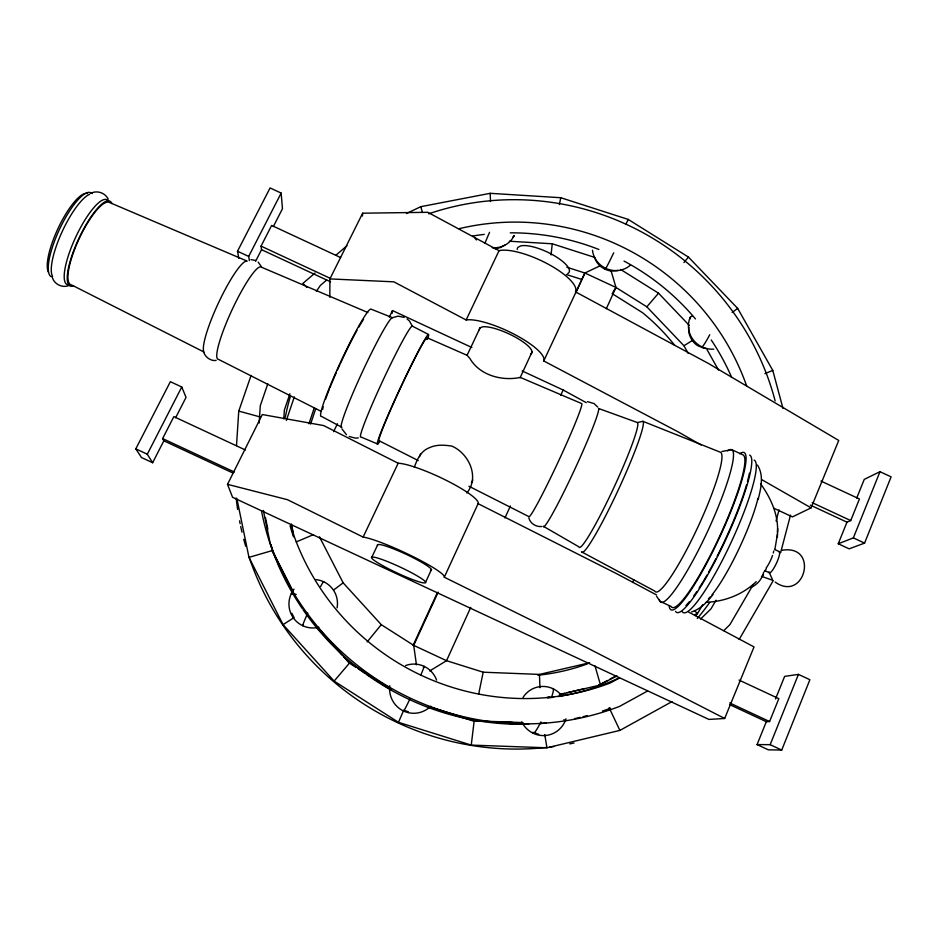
<?xml version="1.0" encoding="UTF-8"?>
<svg xmlns="http://www.w3.org/2000/svg" width="938" height="938" viewBox="0 0 938 938"><rect width="100%" height="100%" fill="white"/><g stroke="black" fill="none" stroke-linecap="round" stroke-linejoin="round"><path stroke-width="1.41" d="M329.824 297.287L329.906 278.914L362.654 213.196L427.81 212.305L499.039 250.681A44.86 13.765 25.1 0 1 547.991 264.082A44.86 13.765 25.1 0 1 575.51 291.87L708.272 363.381L838.748 440.45L811.089 507.857L792.458 516.897L773.897 508.255M466.843 492.966C479.951 477.079 468.836 453.453 451.882 446.089C444.424 445.022 436.639 444.331 429.592 447.637C420.986 450.756 417.398 458.987 414.315 467.183M774.847 549.586L777.485 533.933M777.532 532.35C778.505 514.669 770.649 497.75 760.542 483.703M777.379 537.275L777.649 528.411M283.827 418.887L284.343 410.152L289.901 393.761M259.193 422.956L260.272 405.802L267.799 383.818M236.505 445.597L238.756 411.102L251.067 375.481M362.478 216.033L362.654 213.196M403.68 710.394L403.61 711.039A24.623 0.809 -65.4 0 0 409.777 699.267M688.949 327.256C687.073 335.312 694.706 346.849 702.163 347.013A22.981 2.392 -64.4 0 0 709.738 334.737M551.04 254.937L552.259 243.786L509.357 241.218M533.019 732.168L533.394 733.364A24.447 2.673 -66 0 0 540.968 721.885M672.018 701.601L619.889 730.409L546.96 747.797L471.251 745.1L474.182 720.806L428.654 706.537M392.072 313.421L392.494 310.572L471.873 347.517M559.365 204.613L560.772 197.719L628.214 219.422L688.422 257.059L737.667 308.391L772.771 370.393L782.972 408.382M478.697 693.968L483.176 672.206L539.444 674.41L589.615 662.756M758.174 499.426C760.906 488.335 764.13 475.402 757.447 465.025M780.615 552.693L790.511 515.126M776.066 521.024L779.032 509.873M349.628 663.318L317.748 627.416M692.185 316.188A22.993 7.316 22.8 0 0 690.192 317.372L689.653 319.295M308.942 423.777L314.347 407.631M310.595 424.07L315.684 408.886M286.348 420.435L294.321 396.891M419.485 456.689L420.705 453.64M530.509 353.954L531.131 353.755A28.832 7.574 25 0 0 515.337 337.129A28.832 7.574 25 0 0 482.46 326.858L480.045 327.866L467.089 355.314L469.832 358.351C479.658 375.528 502.369 381.309 520.238 377.404L581.677 403.575A62.506 3.342 -65 0 1 556.984 464.451A62.506 3.342 -65 0 1 528.751 516.545L468.941 486.247M739.027 680.085L778.833 698.646L769.582 721.545L766.323 721.697L757.072 744.584L768.292 749.814L781.729 750.06L809.881 679.722L798.437 674.387L784.649 676.368L775.515 698.962M820.961 481.065L859.443 498.981L850.719 520.578L846.967 522.173L838.244 543.77L849.136 548.836L864.578 543.114L891.1 476.856L879.985 471.685L864.261 479.388L856.722 498.043M757.072 744.584L770.168 744.666L798.437 674.387M838.244 543.77L853.357 537.896L879.985 471.685M656.553 594.962L616.782 573.775L478.11 503.659A46.302 7.75 25 0 0 447.016 480.725A46.302 7.75 25 0 0 398.169 463.243L323.669 425.571L262.312 414.537L227.524 484.348L232.577 497.304L708.905 719.423L724.664 718.485L754.023 646.927L688.609 612.057M632.599 582.463L633.76 579.766M471.251 745.1L398.462 722.319L403.715 710.301M470.747 607.343L446.535 660.692L429.698 670.963M606.335 308.684L615.973 287.462L611.142 271.035C603.779 269.968 596.627 264.809 594.669 257.399L552.259 243.786M504.949 517.952L510.401 505.957M560.725 395.332L563.152 390.009L522.138 370.92M413.083 645.438L437.413 592.535M724.664 718.485L585.042 646.774L444.295 577.21L478.11 503.659M701.167 445.022L678.42 432.031L543.747 360.942L584.89 273.017L599.968 265.841M438.175 592.159L413.705 645.379L416.449 664.784M575.768 292.855L584.89 273.017L615.973 287.462L646.845 306.82L683.943 345.759L688.199 353.38M425.606 582.181L431.445 569.565M520.074 377.838L532.022 351.985M371.858 557.137L373.875 557.149A29.84 3.318 25 0 1 406.74 570.257A29.84 3.318 25 0 1 425.184 582.932L422.956 582.815A29.84 3.318 25 0 1 390.501 569.776A29.84 3.318 25 0 1 371.858 557.137L377.791 544.579L379.82 544.532A29.782 3.564 25 0 1 412.685 557.489A29.782 3.564 25 0 1 430.988 570.386L430.448 570.363M227.524 484.348L287.474 499.696L363.135 537.087L398.169 463.243M329.906 278.914L393.854 281.834L466.151 319.987L499.039 250.681M625.869 224.358L628.214 219.422M472.834 480.022L471.427 482.894M333.6 431.656L337.446 423.753M389.293 317.161L392.494 310.572M232.812 472.963L163.845 440.801L162.626 438.574L173.847 416.636L245.486 450.029M255.582 261.315L261.538 249.684L261.057 246.131L271.633 225.437L340.635 257.551M175.629 417.75L186.041 397.384L181.761 386.995L170.364 381.684L135.799 448.856L141.474 457.521L152.636 462.727L163.845 440.801M273.345 226.574L282.479 208.693L281.154 193.087L270.085 187.94L237.513 251.232L238.803 258.267M152.636 462.727L147.301 454.226L181.761 386.995M249.367 260.612L248.687 256.426L281.154 193.087M739.144 639.505L773.275 580.528L761.468 576.284M753.284 584.468L729.916 624.638L723.796 630.629M702.656 604.787L697.462 613.616L695.421 615.598M716.057 600.214L710.945 608.926L700.522 619.057M303.408 625.025L302.716 625.716A24.423 1.055 -64.7 0 1 307.734 613.065M612.866 292.375L615.973 287.462M605.162 269.382L605.842 268.397A22.922 0.715 -64.8 0 0 613.722 252.768M764.54 571.441L766.276 568.885M423.343 667.352L424.046 666.308A24.623 0.809 -65.4 0 1 420.646 675.407M316.341 291.355L320.374 285.422L326.694 280.005M467.089 355.314L426.989 337.692M367.157 641.92L381.274 624.673L343.156 582.85L319.436 536.771M683.943 262.511L688.422 257.059M712.997 594.54C707.416 601.833 700.639 609.02 691.658 611.904M236.915 498.711L248.969 557.371L283.077 624.649L334.127 681.094L349.78 662.756L391.263 689.289M646.845 306.82L658.523 293.195L689.36 325.498M756.239 581.677C742.884 594.481 724.664 601.68 706.22 602.243M314.992 273.064L302.857 283.44L306.808 287.38M335.956 255.159L346.99 245.733M333.506 590.084L343.156 582.85M732.144 312.495L737.667 308.391M283.077 624.649L294.063 617.591L291.87 613.276M683.943 345.759L692.303 340.494M504.691 245.135L500.353 247.585L495.041 248.758M647.619 690.978L619.561 706.396A266.099 260.178 34.6 0 1 270.238 543.465L263.379 510.507M607.437 680.519L598.561 685.361L616.958 675.97M609.97 679.135L616.313 675.677M619.561 677.94L610.591 682.852A241.875 236.482 34.5 0 1 293.746 535.094L291.413 524.014M406.424 213.547L420.763 206.688L490.175 193.322L560.772 197.719M90.74 193.251C97.142 190.109 105.009 192.712 108.257 199.114M567.725 273.462L568.381 273.169A28.48 9.005 25 0 0 553.49 255.23A28.48 9.005 25 0 0 520.625 245.932L518.069 247.269A28.48 9.005 25 0 0 517.26 249.485M392.518 317.701L370.967 309.106A59.188 5.218 -65 0 0 340.06 363.241A59.188 5.218 -65 0 0 321.511 416.402L341.901 427.329A60.489 4.467 -65 0 1 361.693 373.394A60.489 4.467 -65 0 1 392.518 317.701L398.029 316.153L404.219 317.372M296.291 541.906L313.491 534.613M764.88 373.687L772.771 370.393M694.882 614.507L697.462 613.616L694.507 610.591M721.897 451.483L731.746 449.665L742.943 454.871A84.092 13.132 -65.1 0 1 717.676 540.476A84.092 13.132 -65.1 0 1 671.092 606.452L659.953 601.258L656.647 596.345M248.969 557.371L272.301 550.571L293.066 591.327M617.884 270.519L611.142 271.035M69.318 285.293C63.022 288.435 54.521 284.472 52.528 277.953M560.197 694.355L564.465 693.358M567.302 692.69L584.351 688.691M559.435 694.589L600.496 684.963L594.985 665.874M546.842 697.509L549.691 696.852M637.406 422.557A68.826 6.144 -65.1 0 1 612.467 490.633A68.826 6.144 -65.1 0 1 578.934 546.842L543.266 526.241A65.179 4.174 -65.1 0 0 573.399 472.236A65.179 4.174 -65.1 0 0 598.514 408.464L637.406 422.557L642.882 421.314L720.513 452.28A76.963 11.01 -65.1 0 1 696.418 530.181A76.963 11.01 -65.1 0 1 654.818 591.092L581.49 551.79A72.261 6.648 -65.1 0 0 616.887 492.884A72.261 6.648 -65.1 0 0 642.882 421.314M781.811 550.301C819.706 543.864 804.851 603.075 775.175 582.099M216.115 360.45C210.862 361.259 205.469 357.296 203.769 352.454M358.328 437.905L355.314 438.116L349.194 436.475M541.707 526.535C536.196 527.086 530.181 523.545 528.891 517.987M706.478 348.643L702.152 347.681M250.985 259.65L255.488 260.401M474.182 720.806L523.052 722.6M474.593 721.005L486.201 721.439M500.716 721.967L512.324 722.401M587.458 401.64L594.071 403.563L597.741 407.069M238.756 411.102L259.838 416.859M428.502 706.971L473.139 720.959M404.876 710.664L408.358 711.754M483.176 672.206L446.535 660.692L413.705 645.379L381.274 624.673M566.892 267.236L584.89 273.017M566.4 274.517L581.431 279.336M535.305 733.035L538.74 734.348M377.756 444.049L361.013 437.014A61.205 3.717 -65 0 1 381.836 382.81A61.205 3.717 -65 0 1 412.298 326.119L409.449 321.019L407.057 318.932M247.21 261.127L109.019 202.28A45.446 11.877 -64.9 0 0 78.3 240.585A45.446 11.877 -64.9 0 0 71.651 284.976L204.085 352.067M367.813 312.495L260.893 266.955A50.933 8.161 -65 0 0 231.041 312.014A50.933 8.161 -65 0 0 218.613 359.43L320.737 411.161M261.057 246.131L330.117 278.281M812.202 502.662L850.719 520.578M261.538 249.684L330.563 281.81M810.362 505.125L846.967 522.173M237.513 251.232L248.687 256.426M853.357 537.896L864.578 543.114M92.405 193.509L90.411 192.583A46.372 12.71 -64.9 0 0 58.531 231.428A46.372 12.71 -64.9 0 0 52.329 277.003M774.612 549.48L779.337 551.685M764.576 570.539L769.312 572.731M162.626 438.574L234.348 472.013M729.741 702.972L769.582 721.545M729.588 704.567L766.323 721.697M135.799 448.856L147.301 454.226M770.168 744.666L781.729 750.06M418.242 460.57L379.245 440.813A56.925 2.826 -65 0 1 402.379 383.959A56.925 2.826 -65 0 1 426.931 339.544M412.298 326.119L428.502 334.444M563.152 390.009L586.285 402.672M761.82 479.693L811.089 507.857M620.698 269.499L658.523 293.195M612.08 293.594L642.542 312.694A208.611 204.32 35 0 1 674.785 345.454M350.859 664.104L355.795 667.27M358.257 668.841L364.425 672.792M366.899 674.363L371.823 677.529M374.297 679.1L379.222 682.254M381.696 683.837L387.851 687.789M334.127 681.094L398.462 722.319M346.485 434.728L341.936 428.854M258.138 262.054L261.385 266.697M292.246 594.364L291.366 593.461A24.177 1.724 25.2 0 1 296.185 594.481M317.29 627.651L323.164 634.135M325.134 636.292L329.05 640.619M332.967 644.945L341.795 654.677M343.754 656.835L348.655 662.24M772.349 579.309L768.996 571.969A11.678 2.357 -65.1 0 0 776.218 563.738A11.678 2.357 -65.1 0 0 778.669 551.673M707.182 349.897L718.496 370.053M271.105 544.849L272.688 551.931L293.055 591.89M609.125 707.674L619.889 730.409M420.763 206.688L422.358 212.07M291.378 525.432L293.465 535.375M272.102 549.07L272.688 551.931M265.466 517.706L267.834 529.138M544.755 734.56L546.96 747.797M490.175 193.322L490.527 201.506M539.444 674.41L539.96 687.695M709.656 602.489A236.739 231.674 34.8 0 1 697.262 618.505M619.08 677.963A236.739 231.674 34.8 0 1 557.969 696.571M553.619 697.215A236.739 231.674 34.8 0 1 547.827 697.954M293.535 536.853A236.739 231.674 34.8 0 1 290.065 525.749M285.281 417.258A236.739 231.674 34.8 0 1 290.475 396.094M472.658 236.024A236.739 231.674 34.8 0 1 484.231 234.394M510.284 232.835A236.739 231.674 34.8 0 1 598.89 249.485M624.016 261.069A236.739 231.674 34.8 0 1 695.468 318.943M711.239 339.966A236.739 231.674 34.8 0 1 731.675 377.404M610.556 708.178A260.436 254.902 34.8 0 1 602.466 711.039M587.282 715.6A260.436 254.902 34.8 0 1 583.073 716.679M580.247 717.359A260.436 254.902 34.8 0 1 574.584 718.637M546.022 723.057A260.436 254.902 34.8 0 1 540.288 723.55M528.704 724.171A260.436 254.902 34.8 0 1 303.033 609.688M302.224 608.492A260.436 254.902 34.8 0 1 261.514 510.94M428.748 213.805A266.099 260.178 34.6 0 1 775.14 400.913M459.104 228.696A241.875 236.482 34.5 0 1 746.683 386.034M68.087 284.859A46.853 12.335 -64.9 0 1 76.564 235.344A46.853 12.335 -64.9 0 1 108.327 200.99M73.551 285.926A46.853 12.241 -64.9 0 1 78.769 238.639A46.853 12.241 -64.9 0 1 111.903 203.534M379.867 441.306A60.513 3.002 -65 0 1 400.655 387.183A60.513 3.002 -65 0 1 427.74 338.782M739.648 453.758A86.706 13.542 -65.1 0 1 719.95 536.688A86.706 13.542 -65.1 0 1 669.134 605.714M749.661 455.118A86.706 13.871 -65.1 0 1 723.925 543.524A86.706 13.871 -65.1 0 1 675.559 611.388M754.14 460.077A84.092 13.777 -65.1 0 1 729.447 545.951A84.092 13.777 -65.1 0 1 682.243 611.646M48.541 272.219A44.262 12.194 -64.9 0 1 59.528 225.378A44.262 12.194 -64.9 0 1 87.515 193.568M52.598 276.417A46.372 12.616 -64.9 0 1 61.603 232.87A46.372 12.616 -64.9 0 1 89.661 194.272M203.64 351.175A50.429 8.536 -65 0 1 219.105 301.555A50.429 8.536 -65 0 1 246.424 261.069M758.033 498.184A67.266 11.526 -65.1 0 1 711.965 594.856M710.136 596.99A67.266 11.526 -65.1 0 1 708.448 598.784M773.698 551.063A11.678 2.31 -65.1 0 1 773.287 553.045M772.537 555.472A11.678 2.31 -65.1 0 1 766.158 568.006M322.649 409.472A54.838 4.831 -65 0 1 323.235 406.787M325.627 399.119A54.838 4.831 -65 0 1 329.484 388.813M329.942 387.664A54.838 4.831 -65 0 1 336.261 372.656M337.446 369.994A54.838 4.831 -65 0 1 339.873 364.624M340.482 363.287A54.838 4.831 -65 0 1 356.991 330.352M358.808 327.116A54.838 4.831 -65 0 1 363.592 319.225M727.63 450.908A84.08 12.499 -65.1 0 1 708.682 529.032A84.08 12.499 -65.1 0 1 659.355 599.511M749.427 473.209A84.092 13.46 -65.1 0 1 747.434 481.581M746.578 484.676A84.092 13.46 -65.1 0 1 740.785 502.299M740.317 503.565A84.092 13.46 -65.1 0 1 717.148 556.257M715.858 558.767A84.092 13.46 -65.1 0 1 708.507 572.403M707.146 574.806A84.092 13.46 -65.1 0 1 703.805 580.516M703.148 581.595A84.092 13.46 -65.1 0 1 699.115 588.056M696.782 591.608A84.092 13.46 -65.1 0 1 693.803 595.876M689.231 601.844A84.092 13.46 -65.1 0 1 685.959 605.502M377.58 545.517A29.782 3.564 25 0 1 377.791 544.579M363.135 537.087A46.806 5.569 25 0 1 411.923 556.046A46.806 5.569 25 0 1 444.295 577.21M466.151 319.987A45.329 11.842 25.1 0 1 515.079 334.702A45.329 11.842 25.1 0 1 543.747 360.942M479.388 329.742A28.832 7.574 25 0 1 480.045 327.866M587.352 663.916A208.611 204.32 35 0 1 537.873 675.231M574.044 743.002A278.234 272.583 35.2 0 1 569.741 743.881M553.901 746.519A278.234 272.583 35.2 0 1 549.586 747.082M546.702 747.41A278.234 272.583 35.2 0 1 249.156 557.278M245.686 546.244A278.234 272.583 35.2 0 1 243.751 539.256M241.992 532.198A278.234 272.583 35.2 0 1 240.714 526.523M240.116 523.685A278.234 272.583 35.2 0 1 239.565 520.836M237.619 509.404A278.234 272.583 35.2 0 1 236.177 497.984M763.473 574.619A23.907 4.631 22.9 0 1 762.617 575.569M763.731 572.11A23.802 22.747 55.5 0 1 751.221 587.294M405.556 665.581A24.611 24.247 -81.4 0 1 436.592 680.073M430.765 706.22A24.611 24.247 -81.4 0 1 389.762 685.748M630.465 265.102A22.747 21.562 28.3 0 1 607.214 268.983A22.747 21.562 28.3 0 1 592.464 250.235M713.724 349.147A22.911 21.703 37.2 0 1 692.959 339.509A22.911 21.703 37.2 0 1 690.192 317.372M484.993 243.153A22.958 0.938 -65.3 0 1 489.554 232.343M492.169 247.738A22.829 21.738 19.4 0 0 514.2 235.532A22.84 7.34 25.8 0 1 512.84 236.986M476.492 239.964A22.829 21.738 19.4 0 1 475.003 238.123M320.573 586.578A24.423 1.055 -64.7 0 1 323.704 581.759M315.191 579.567A24.4 24.107 -42.2 0 1 337.082 607.836M318.885 627.241A24.4 24.107 -42.2 0 1 294.04 589.123M566.001 718.778A24.599 23.966 78.5 0 1 545.048 735.533A24.599 23.966 78.5 0 1 521.751 721.897M523.076 697.356A24.599 23.966 78.5 0 1 560.971 694.741M552.916 688.68A24.447 2.673 -66 0 1 551.685 696.852M563.879 719.645A24.329 1.712 24.6 0 1 565.098 721.17"/></g></svg>
